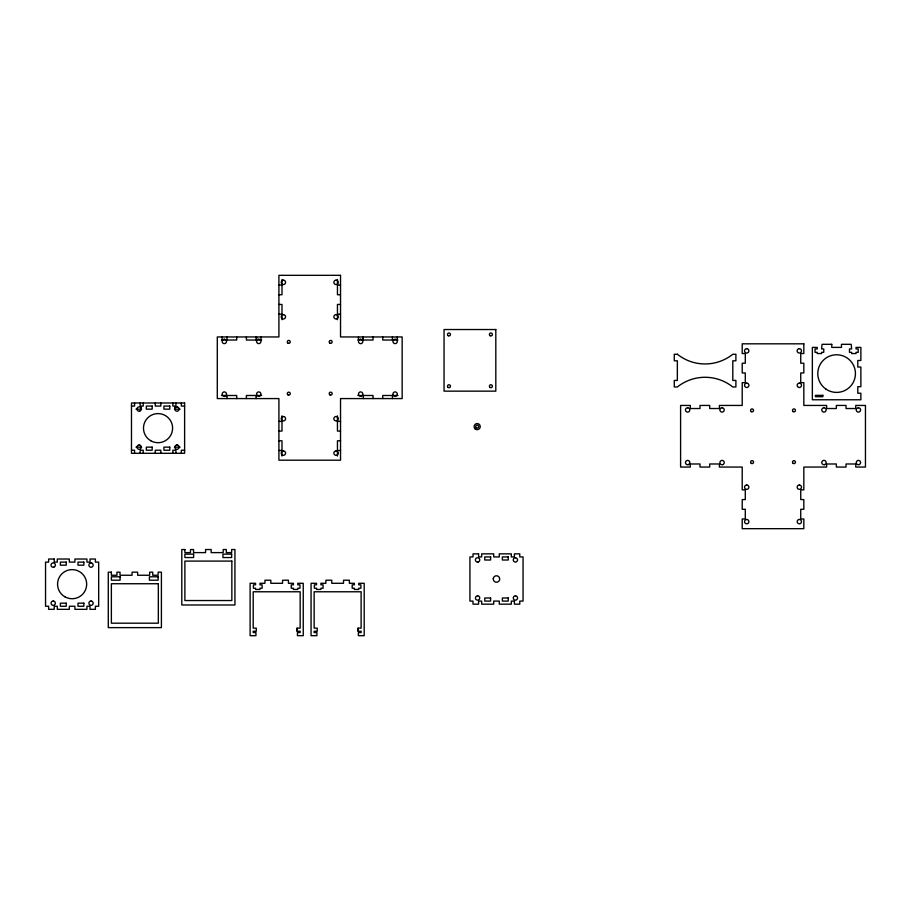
<?xml version="1.0" encoding="UTF-8"?>
<svg xmlns="http://www.w3.org/2000/svg" width="911" height="911" viewBox="0 0 911 911"><rect width="100%" height="100%" fill="white"/><g stroke="black" fill="none" stroke-linecap="round" stroke-linejoin="round"><path stroke-width="1.37" d="M278.914 285.041L281.989 285.041M337.446 285.041L340.532 285.041M278.914 294.743L281.989 294.743L281.989 279.495M340.532 294.743L337.446 294.743L337.446 279.495M278.914 304.445L281.989 304.445L281.989 319.693M340.532 304.445L337.446 304.445L337.446 319.693M278.914 314.147L281.989 314.147M337.446 314.147L340.532 314.147M221.453 340.031L236.701 340.031L236.701 336.956M261.651 340.031L246.403 340.031L246.403 336.956M357.784 340.031L373.032 340.031L373.032 336.956M397.993 340.031L382.745 340.031L382.745 336.956M221.453 395.488L236.701 395.488L236.701 398.574M261.651 395.488L246.403 395.488L246.403 398.574M357.784 395.488L373.032 395.488L373.032 398.574M397.993 395.488L382.745 395.488L382.745 398.574M131.48 406.067L134.566 406.067L134.566 402.992M184.614 406.067L181.335 406.067L181.335 402.992M135.99 409.153L141.683 409.153M174.411 409.153L180.105 409.153M278.914 421.372L281.989 421.372M337.446 421.372L340.532 421.372M278.914 431.074L281.989 431.074L281.989 415.826M340.532 431.074L337.446 431.074L337.446 415.826M278.914 440.787L281.989 440.787L281.989 456.035M340.532 440.787L337.446 440.787L337.446 456.035M135.99 447.142L141.683 447.142M174.411 447.142L180.105 447.142M131.48 450.228L134.566 450.228L134.566 453.302M184.614 450.228L181.335 450.228L181.335 453.302M278.914 450.49L281.989 450.49M337.446 450.49L340.532 450.49M297.088 628.146L300.163 628.146L300.163 591.774L253.201 591.774L253.201 628.146L256.287 628.146L256.287 631.232L253.201 631.232L253.201 632.587L255.945 632.587L255.945 635.673L250.115 635.673L250.115 583.291L255.581 583.291L255.581 584.828L253.395 584.828L253.395 588.233L255.581 588.233L255.581 589.451L259.954 589.451L259.954 588.233L262.129 588.233L262.129 584.828L259.954 584.828L259.954 583.291L264.942 583.291L264.942 580.216L270.818 580.216L270.818 583.291L282.558 583.291L282.558 580.216L288.423 580.216L288.423 583.291L293.422 583.291L293.422 584.828L291.235 584.828L291.235 588.233L293.422 588.233L293.422 589.451L297.783 589.451L297.783 588.233L299.97 588.233L299.97 584.828L297.783 584.828L297.783 583.291L303.249 583.291L303.249 635.673L297.43 635.673L297.43 632.587L300.163 632.587L300.163 631.232L297.088 631.232L297.088 628.146L297.111 631.232M358.034 628.146L361.12 628.146L361.12 591.774L314.147 591.774L314.147 628.146L317.233 628.146L317.233 631.232L314.147 631.232L314.147 632.587L316.891 632.587L316.891 635.673L311.072 635.673L311.072 583.291L316.538 583.291L316.538 584.828L314.352 584.828L314.352 588.233L316.538 588.233L316.538 589.451L320.9 589.451L320.9 588.233L323.086 588.233L323.086 584.828L320.9 584.828L320.9 583.291L325.887 583.291L325.887 580.216L331.763 580.216L331.763 583.291L343.504 583.291L343.504 580.216L349.38 580.216L349.38 583.291L354.368 583.291L354.368 584.828L352.181 584.828L352.181 588.233L354.368 588.233L354.368 589.451L358.729 589.451L358.729 588.233L360.915 588.233L360.915 584.828L358.729 584.828L358.729 583.291L364.195 583.291L364.195 635.673L358.376 635.673L358.376 632.587L361.12 632.587L361.12 631.232L358.034 631.232L358.034 628.146L358.057 631.232M397.298 336.956L397.298 340.031M392.447 336.956L392.447 340.031M392.447 395.488L392.447 398.574M363.33 336.956L363.33 340.031M363.33 395.488L363.33 398.574M362.851 336.956L362.851 340.031M358.478 336.956L358.478 340.031M260.956 336.956L260.956 340.031M256.595 336.956L256.595 340.031M256.105 336.956L256.105 340.031M256.105 395.488L256.105 398.574M226.998 336.956L226.998 340.031M226.998 395.488L226.998 398.574M222.147 336.956L222.147 340.031M175.948 402.992L175.948 406.067L172.862 406.067L172.862 402.992M175.948 453.302L175.948 450.228L172.862 450.228L172.862 453.302M174.775 407.103L174.775 409.153M160.837 402.992L160.837 406.067L155.257 406.067L155.257 402.992M160.837 453.302L160.837 450.228L155.257 450.228L155.257 453.302M143.221 402.992L143.221 406.067L140.146 406.067L140.146 402.992M143.221 453.302L143.221 450.228L140.146 450.228L140.146 453.302M141.307 407.103L141.307 409.153M493.295 578.383L493.25 579.237A3.245 3.245 0 0 0 499.683 579.635L499.729 578.781A3.245 3.245 0 0 0 493.295 578.383M283.503 280.189L282.934 280.246A2.186 2.186 0 0 0 281.26 282.308L281.328 282.877A2.186 2.186 0 0 0 283.389 284.551L283.959 284.494A2.186 2.186 0 0 0 283.503 280.189M336.057 280.189L335.487 280.246A2.186 2.186 0 0 0 335.931 284.551L336.501 284.494A2.186 2.186 0 0 0 338.175 282.421L338.118 281.863A2.186 2.186 0 0 0 336.057 280.189M283.503 314.637L282.934 314.694A2.186 2.186 0 0 0 281.26 316.755L281.328 317.324A2.186 2.186 0 0 0 283.389 318.998L283.959 318.941A2.186 2.186 0 0 0 283.503 314.637M336.057 314.637L335.487 314.694A2.186 2.186 0 0 0 335.931 318.998L336.501 318.941A2.186 2.186 0 0 0 338.175 316.88L338.118 316.311A2.186 2.186 0 0 0 336.057 314.637M224.391 339.302L223.821 339.359A2.186 2.186 0 0 0 222.147 341.431L222.204 342.001A2.186 2.186 0 0 0 226.509 341.545L226.452 340.976A2.186 2.186 0 0 0 224.391 339.302M258.838 339.302L258.269 339.359A2.186 2.186 0 0 0 256.595 341.431L256.651 342.001A2.186 2.186 0 0 0 260.956 341.545L260.899 340.976A2.186 2.186 0 0 0 258.838 339.302M360.722 339.302L360.152 339.359A2.186 2.186 0 0 0 358.478 341.431L358.535 342.001A2.186 2.186 0 0 0 362.851 341.545L362.783 340.976A2.186 2.186 0 0 0 360.722 339.302M395.169 339.302L394.6 339.359A2.186 2.186 0 0 0 392.926 341.431L392.994 342.001A2.186 2.186 0 0 0 397.298 341.545L397.23 340.976A2.186 2.186 0 0 0 395.169 339.302M224.835 396.16L224.265 396.217A2.186 2.186 0 0 1 222.204 394.543L222.147 393.973A2.186 2.186 0 0 1 226.452 393.529L226.509 394.099A2.186 2.186 0 0 1 224.835 396.16M259.282 396.16L258.713 396.217A2.186 2.186 0 0 1 256.651 394.543L256.595 393.973A2.186 2.186 0 0 1 260.899 393.529L260.956 394.099A2.186 2.186 0 0 1 259.282 396.16M177.019 406.875L176.449 406.932A2.186 2.186 0 0 0 176.905 411.237L177.474 411.18A2.186 2.186 0 0 0 177.019 406.875M139.634 411.18L139.064 411.237A2.186 2.186 0 0 1 137.174 408.082A2.186 2.186 0 0 1 140.841 407.695A2.186 2.186 0 0 1 139.634 411.18M746.804 348.674L746.246 348.731A2.186 2.186 0 0 0 744.572 350.803L744.629 351.373A2.186 2.186 0 0 0 746.69 353.047L747.259 352.978A2.186 2.186 0 0 0 746.804 348.674M799.357 348.674L798.788 348.731A2.186 2.186 0 0 0 799.232 353.047L799.801 352.978A2.186 2.186 0 0 0 801.475 350.917L801.418 350.348A2.186 2.186 0 0 0 799.357 348.674M361.166 396.16L360.608 396.217A2.186 2.186 0 0 1 358.535 394.543L358.478 393.973A2.186 2.186 0 0 1 362.783 393.529L362.851 394.099A2.186 2.186 0 0 1 361.166 396.16M395.625 396.16L395.055 396.217A2.186 2.186 0 0 1 392.994 394.543L392.926 393.973A2.186 2.186 0 0 1 397.23 393.529L397.298 394.099A2.186 2.186 0 0 1 395.625 396.16M283.503 416.521L282.934 416.578A2.186 2.186 0 0 0 281.26 418.65L281.328 419.208A2.186 2.186 0 0 0 283.389 420.893L283.959 420.825A2.186 2.186 0 0 0 283.503 416.521M336.057 416.521L335.487 416.578A2.186 2.186 0 0 0 335.931 420.893L336.501 420.825A2.186 2.186 0 0 0 338.175 418.764L338.118 418.195A2.186 2.186 0 0 0 336.057 416.521M139.189 444.955L138.62 445.024A2.186 2.186 0 0 0 139.064 449.328L139.634 449.271A2.186 2.186 0 0 0 139.189 444.955M746.804 383.121L746.246 383.189A2.186 2.186 0 0 0 744.572 385.251L744.629 385.82A2.186 2.186 0 0 0 746.69 387.494L747.259 387.437A2.186 2.186 0 0 0 746.804 383.121M177.019 444.955L176.449 445.024A2.186 2.186 0 0 0 176.905 449.328L177.474 449.271A2.186 2.186 0 0 0 177.019 444.955M799.357 383.121L798.788 383.189A2.186 2.186 0 0 0 799.232 387.494L799.801 387.437A2.186 2.186 0 0 0 801.475 385.364L801.418 384.795A2.186 2.186 0 0 0 799.357 383.121M687.691 407.798L687.122 407.855A2.186 2.186 0 0 0 685.448 409.916L685.505 410.485A2.186 2.186 0 0 0 689.809 410.041L689.752 409.472A2.186 2.186 0 0 0 687.691 407.798M283.503 450.968L282.934 451.036A2.186 2.186 0 0 0 281.26 453.097L281.328 453.667A2.186 2.186 0 0 0 283.389 455.341L283.959 455.272A2.186 2.186 0 0 0 283.503 450.968M722.138 407.798L721.569 407.855A2.186 2.186 0 0 0 719.895 409.916L719.952 410.485A2.186 2.186 0 0 0 724.256 410.041L724.199 409.472A2.186 2.186 0 0 0 722.138 407.798M336.057 450.968L335.487 451.036A2.186 2.186 0 0 0 335.931 455.341L336.501 455.272A2.186 2.186 0 0 0 338.175 453.211L338.118 452.642A2.186 2.186 0 0 0 336.057 450.968M824.022 407.798L823.464 407.855A2.186 2.186 0 0 0 821.779 409.916L821.847 410.485A2.186 2.186 0 0 0 826.152 410.041L826.095 409.472A2.186 2.186 0 0 0 824.022 407.798M858.469 407.798L857.911 407.855A2.186 2.186 0 0 0 856.238 409.916L856.294 410.485A2.186 2.186 0 0 0 860.599 410.041L860.542 409.472A2.186 2.186 0 0 0 858.469 407.798M688.135 464.644L687.566 464.712A2.186 2.186 0 0 1 685.505 463.039L685.448 462.469A2.186 2.186 0 0 1 689.752 462.014L689.809 462.583A2.186 2.186 0 0 1 688.135 464.644M722.582 464.644L722.013 464.712A2.186 2.186 0 0 1 719.952 463.039L719.895 462.469A2.186 2.186 0 0 1 724.199 462.014L724.256 462.583A2.186 2.186 0 0 1 722.582 464.644M824.478 464.644L823.908 464.712A2.186 2.186 0 0 1 821.847 463.039L821.779 462.469A2.186 2.186 0 0 1 826.095 462.014L826.152 462.583A2.186 2.186 0 0 1 824.478 464.644M858.925 464.644L858.356 464.712A2.186 2.186 0 0 1 856.294 463.039L856.238 462.469A2.186 2.186 0 0 1 860.542 462.014L860.599 462.583A2.186 2.186 0 0 1 858.925 464.644M746.804 485.016L746.246 485.073A2.186 2.186 0 0 0 744.572 487.134L744.629 487.704A2.186 2.186 0 0 0 746.69 489.378L747.259 489.321A2.186 2.186 0 0 0 746.804 485.016M799.357 485.016L798.788 485.073A2.186 2.186 0 0 0 799.232 489.378L799.801 489.321A2.186 2.186 0 0 0 801.475 487.26L801.418 486.69A2.186 2.186 0 0 0 799.357 485.016M91.089 562.907L90.519 562.964A2.186 2.186 0 0 0 90.975 567.268L91.544 567.211A2.186 2.186 0 0 0 91.089 562.907M53.703 567.211L53.134 567.268A2.186 2.186 0 0 1 51.244 564.114A2.186 2.186 0 0 1 54.911 563.727A2.186 2.186 0 0 1 53.703 567.211M746.804 519.464L746.246 519.521A2.186 2.186 0 0 0 744.572 521.582L744.629 522.151A2.186 2.186 0 0 0 746.69 523.825L747.259 523.768A2.186 2.186 0 0 0 746.804 519.464M799.357 519.464L798.788 519.521A2.186 2.186 0 0 0 799.232 523.825L799.801 523.768A2.186 2.186 0 0 0 801.475 521.707L801.418 521.138A2.186 2.186 0 0 0 799.357 519.464M53.259 600.998L52.69 601.055A2.186 2.186 0 0 0 53.134 605.36L53.703 605.303A2.186 2.186 0 0 0 53.259 600.998M91.089 600.998L90.519 601.055A2.186 2.186 0 0 0 90.975 605.36L91.544 605.303A2.186 2.186 0 0 0 91.089 600.998M515.467 557.737L514.897 557.794A2.186 2.186 0 0 0 515.353 562.098L515.911 562.041A2.186 2.186 0 0 0 515.467 557.737M478.081 562.041L477.512 562.098A2.186 2.186 0 0 1 475.622 558.944A2.186 2.186 0 0 1 479.288 558.557A2.186 2.186 0 0 1 478.081 562.041M477.637 595.817L477.068 595.885A2.186 2.186 0 0 0 477.512 600.19L478.081 600.133A2.186 2.186 0 0 0 477.637 595.817M515.467 595.817L514.897 595.885A2.186 2.186 0 0 0 515.353 600.19L515.911 600.133A2.186 2.186 0 0 0 515.467 595.817M340.532 275.327L278.914 275.327L278.914 336.956L217.296 336.956L217.296 398.574L278.914 398.574L278.914 460.192L340.532 460.192L340.532 398.574L402.15 398.574L402.15 336.956L340.532 336.956L340.532 275.327M495.812 329.531L444.044 329.531L444.044 391.149L495.812 391.149L495.812 329.531M803.832 343.823L742.214 343.823L742.214 353.525L745.289 353.525L745.289 363.227L742.214 363.227L742.214 372.941L745.289 372.941L745.289 382.643L742.214 382.643L742.214 405.441L719.405 405.441L719.405 408.527L709.703 408.527L709.703 405.441L700.001 405.441L700.001 408.527L690.299 408.527L690.299 405.441L680.597 405.441L680.597 467.058L690.299 467.058L690.299 463.984L700.001 463.984L700.001 467.058L709.703 467.058L709.703 463.984L719.405 463.984L719.405 467.058L742.214 467.058L742.214 489.867L745.289 489.867L745.289 499.57L742.214 499.57L742.214 509.272L745.289 509.272L745.289 518.974L742.214 518.974L742.214 528.676L803.832 528.676L803.832 518.974L800.746 518.974L800.746 509.272L803.832 509.272L803.832 499.57L800.746 499.57L800.746 489.867L803.832 489.867L803.832 467.058L826.63 467.058L826.63 463.984L836.344 463.984L836.344 467.058L846.046 467.058L846.046 463.984L855.748 463.984L855.748 467.058L865.45 467.058L865.45 405.441L855.748 405.441L855.748 408.527L846.046 408.527L846.046 405.441L836.344 405.441L836.344 408.527L826.63 408.527L826.63 405.441L803.832 405.441L803.832 382.643L800.746 382.643L800.746 372.941L803.832 372.941L803.832 363.227L800.746 363.227L800.746 353.525L803.832 353.525L803.832 343.823M831.766 344.312L822.064 344.312L821.574 348.936L823.76 348.936L823.76 352.341L821.574 352.341L821.574 353.559L817.213 353.559L817.213 352.341L815.026 352.341L815.026 348.936L817.213 348.936L817.213 347.398L812.361 347.398L812.361 399.77L860.872 399.77L860.872 393.222L857.798 393.222L857.798 386.685L860.872 386.685L860.872 367.042L857.798 367.042L857.798 360.494L860.872 360.494L860.872 347.398L856.021 347.398L856.021 348.936L858.208 348.936L858.208 352.341L856.021 352.341L856.021 353.559L851.66 353.559L851.66 352.341L849.473 352.341L849.473 348.936L851.66 348.936L851.17 344.312L841.468 344.312L841.468 347.398L831.766 347.398L831.766 344.312M677.351 354.254L674.277 354.254L674.277 360.802L677.351 360.802L677.351 380.434L674.277 380.434L674.277 386.981L677.351 386.981A44.468 44.468 0 0 1 732.808 386.981L735.894 386.981L735.894 380.434L732.808 380.434L732.808 360.802L735.894 360.802L735.894 354.254L732.808 354.254A44.468 44.468 0 0 1 677.351 354.254M822.838 395.34L815.436 395.34L815.436 396.695L822.838 396.695L822.838 395.34M184.614 402.992L131.48 402.992L131.48 453.302L184.614 453.302L184.614 402.992M152.171 406.067L146.307 406.067L146.307 409.153L152.171 409.153L152.171 406.067M169.788 406.067L163.912 406.067L163.912 409.153L169.788 409.153L169.788 406.067M152.171 447.142L146.307 447.142L146.307 450.228L152.171 450.228L152.171 447.142M169.788 447.142L163.912 447.142L163.912 450.228L169.788 450.228L169.788 447.142M184.887 549.527L181.801 549.527L181.801 604.984L234.936 604.984L234.936 549.527L231.656 549.527L231.656 552.613L226.27 552.613L226.27 549.527L223.195 549.527L223.195 552.613L211.158 552.613L211.158 549.527L205.579 549.527L205.579 552.613L193.542 552.613L193.542 549.527L190.467 549.527L190.467 552.613L184.887 552.613L184.887 549.527M478.582 553.854L473.003 553.854L473.003 556.928L469.928 556.928L469.928 601.089L473.003 601.089L473.003 604.164L478.582 604.164L478.582 601.089L481.668 601.089L481.668 604.164L493.705 604.164L493.705 601.089L499.285 601.089L499.285 604.164L511.31 604.164L511.31 601.089L514.396 601.089L514.396 604.164L519.771 604.164L519.771 601.089L523.051 601.089L523.051 556.928L519.771 556.928L519.771 553.854L514.396 553.854L514.396 556.928L511.31 556.928L511.31 553.854L499.285 553.854L499.285 556.928L493.705 556.928L493.705 553.854L481.668 553.854L481.668 556.928L478.582 556.928L478.582 553.854M193.622 554.15L184.887 554.15L184.887 557.543L193.622 557.543L193.622 554.15M231.656 554.15L222.922 554.15L222.922 557.543L231.656 557.543L231.656 554.15M490.619 556.928L484.754 556.928L484.754 560.014L490.619 560.014L490.619 556.928M508.236 556.928L502.36 556.928L502.36 560.014L508.236 560.014L508.236 556.928M54.216 559.024L48.636 559.024L48.636 562.11L45.55 562.11L45.55 606.259L48.636 606.259L48.636 609.334L54.216 609.334L54.216 606.259L57.291 606.259L57.291 609.334L69.327 609.334L69.327 606.259L74.907 606.259L74.907 609.334L86.932 609.334L86.932 606.259L90.018 606.259L90.018 609.334L95.393 609.334L95.393 606.259L98.673 606.259L98.673 562.11L95.393 562.11L95.393 559.024L90.018 559.024L90.018 562.11L86.932 562.11L86.932 559.024L74.907 559.024L74.907 562.11L69.327 562.11L69.327 559.024L57.291 559.024L57.291 562.11L54.216 562.11L54.216 559.024M231.849 561.096L184.887 561.096L184.887 600.543L231.849 600.543L231.849 561.096M66.241 562.11L60.377 562.11L60.377 565.184L66.241 565.184L66.241 562.11M83.858 562.11L77.982 562.11L77.982 565.184L83.858 565.184L83.858 562.11M111.37 572.176L108.284 572.176L108.284 627.633L161.406 627.633L161.406 572.176L158.127 572.176L158.127 575.251L152.752 575.251L152.752 572.176L149.666 572.176L149.666 575.251L137.641 575.251L137.641 572.176L132.061 572.176L132.061 575.251L120.024 575.251L120.024 572.176L116.95 572.176L116.95 575.251L111.37 575.251L111.37 572.176M120.093 576.788L111.37 576.788L111.37 580.193L120.093 580.193L120.093 576.788M158.127 576.788L149.404 576.788L149.404 580.193L158.127 580.193L158.127 576.788M158.332 583.735L111.37 583.735L111.37 623.192L158.332 623.192L158.332 583.735M490.619 598.003L484.754 598.003L484.754 601.089L490.619 601.089L490.619 598.003M508.236 598.003L502.36 598.003L502.36 601.089L508.236 601.089L508.236 598.003M66.241 603.173L60.377 603.173L60.377 606.259L66.241 606.259L66.241 603.173M83.858 603.173L77.982 603.173L77.982 606.259L83.858 606.259L83.858 603.173M475.018 428.796A3.086 3.086 0 0 0 480.154 427.373A3.086 3.086 0 0 0 476.351 423.638A3.086 3.086 0 0 0 475.018 428.796M476.419 427.874A1.48 1.48 0 0 0 478.651 426.621A1.48 1.48 0 0 0 476.453 425.312A1.48 1.48 0 0 0 476.419 427.874M751.313 411.647A1.48 1.48 0 0 0 753.545 410.394A1.48 1.48 0 0 0 751.359 409.085A1.48 1.48 0 0 0 751.313 411.647M793.208 411.647A1.48 1.48 0 0 0 795.451 410.394A1.48 1.48 0 0 0 793.253 409.085A1.48 1.48 0 0 0 793.208 411.647M793.208 463.403A1.48 1.48 0 0 0 795.451 462.162A1.48 1.48 0 0 0 793.253 460.841A1.48 1.48 0 0 0 793.208 463.403M751.313 463.403A1.48 1.48 0 0 0 753.545 462.162A1.48 1.48 0 0 0 751.359 460.841A1.48 1.48 0 0 0 751.313 463.403M288.013 343.151A1.48 1.48 0 0 0 290.245 341.91A1.48 1.48 0 0 0 288.047 340.589A1.48 1.48 0 0 0 288.013 343.151M329.907 343.151A1.48 1.48 0 0 0 332.151 341.91A1.48 1.48 0 0 0 329.953 340.589A1.48 1.48 0 0 0 329.907 343.151M329.907 394.907A1.48 1.48 0 0 0 332.151 393.666A1.48 1.48 0 0 0 329.953 392.345A1.48 1.48 0 0 0 329.907 394.907M288.013 394.907A1.48 1.48 0 0 0 290.245 393.666A1.48 1.48 0 0 0 288.047 392.345A1.48 1.48 0 0 0 288.013 394.907M825.981 389.122A18.824 18.824 0 0 0 855.383 375.025A18.824 18.824 0 0 0 828.486 356.611A18.824 18.824 0 0 0 825.981 389.122M490.118 387.482A1.48 1.48 0 0 0 492.361 386.241A1.48 1.48 0 0 0 490.164 384.92A1.48 1.48 0 0 0 490.118 387.482M448.212 335.726A1.48 1.48 0 0 0 450.455 334.485A1.48 1.48 0 0 0 448.258 333.164A1.48 1.48 0 0 0 448.212 335.726M448.212 387.482A1.48 1.48 0 0 0 450.455 386.241A1.48 1.48 0 0 0 448.258 384.92A1.48 1.48 0 0 0 448.212 387.482M490.118 335.726A1.48 1.48 0 0 0 492.361 334.485A1.48 1.48 0 0 0 490.164 333.164A1.48 1.48 0 0 0 490.118 335.726M64.84 596.785A14.553 14.553 0 0 0 86.67 584.179A14.553 14.553 0 0 0 64.84 571.573A14.553 14.553 0 0 0 64.84 596.785M150.77 440.753A14.553 14.553 0 0 0 172.6 428.147A14.553 14.553 0 0 0 150.77 415.541A14.553 14.553 0 0 0 150.77 440.753"/></g></svg>
